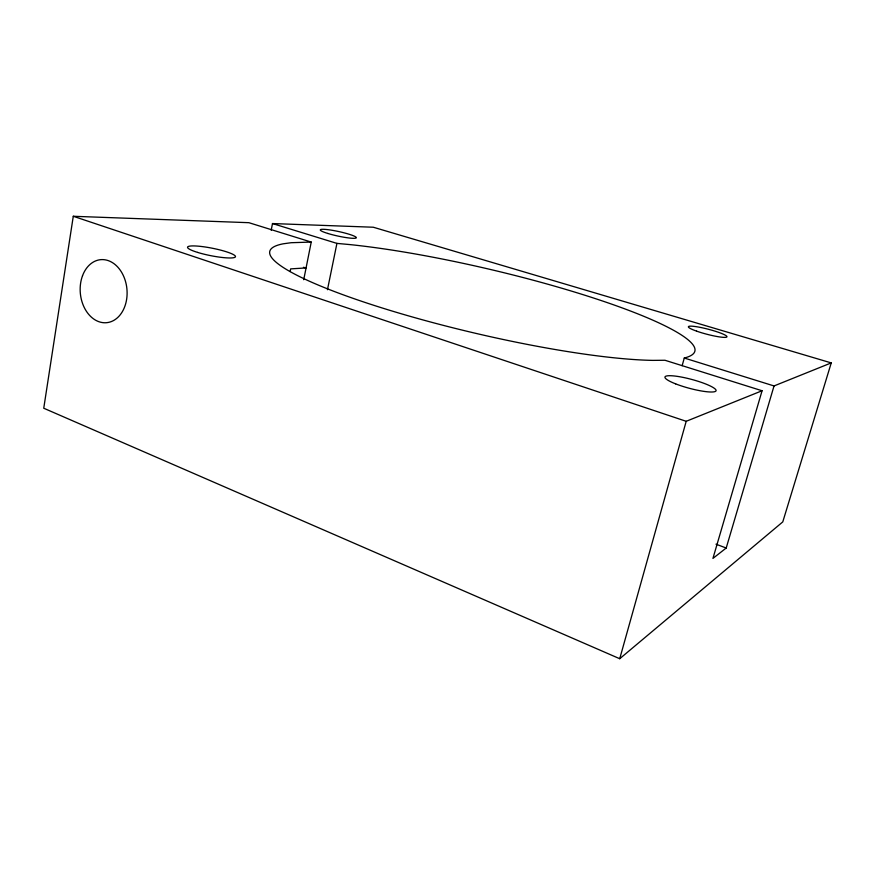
<?xml version="1.0" encoding="UTF-8"?>
<svg xmlns="http://www.w3.org/2000/svg" width="875" height="875" viewBox="0 0 875 875"><rect width="100%" height="100%" fill="white"/><g stroke="black" fill="none" stroke-linecap="round" stroke-linejoin="round"><path stroke-width="1.31" d="M303.723 279.705L311.238 242.069L248.883 222.688L73.281 216.278L43.75 408.231L619.73 658.722L782.775 521.894L831.25 362.906L373.286 227.227L272.486 223.552L271.206 230.234M290.139 271.556L290.664 268.877L306.075 267.936L303.439 267.302M327.458 289.712L336.93 243.392L350.175 244.617A218.334 32.769 13.2 0 1 604.144 301.547A218.334 32.769 13.2 0 1 684.272 358.028L774.036 385.941L831.25 362.906M682.15 365.706L684.272 358.028M619.73 658.722L686.197 421.302L762.07 390.753L712.939 558.403L726.206 548.023L774.036 385.941M311.238 242.069L291.145 242.714L283.292 243.797A218.334 32.769 13.2 0 0 380.253 307.366A218.334 32.769 13.2 0 0 652.827 360.38L664.978 360.27L762.07 390.753M272.486 223.552L336.93 243.392M73.281 216.278L686.197 421.302M715.991 544.173L726.206 548.023M82.523 275.756A31.642 23.384 84.6 0 0 105.306 322.766A31.642 23.384 84.6 0 0 123.091 275.045A31.642 23.384 84.6 0 0 82.523 275.756M327.83 233.461A18.452 2.286 12.3 0 0 356.278 237.88A18.452 2.286 12.3 0 0 330.87 230.081A18.452 2.286 12.3 0 0 327.83 233.461M696.62 331.144A19.939 2.603 14.6 0 0 726.906 336.908A19.939 2.603 14.6 0 0 699.486 327.239A19.939 2.603 14.6 0 0 696.62 331.144M675.631 383.862A26.491 4.594 15 0 0 715.969 390.939A26.491 4.594 15 0 0 679.831 376.775A26.491 4.594 15 0 0 675.631 383.862M197.63 252.416A24.402 3.795 11.2 0 0 235.386 256.9A24.402 3.795 11.2 0 0 201.611 246.509A24.402 3.795 11.2 0 0 197.63 252.416"/></g></svg>
